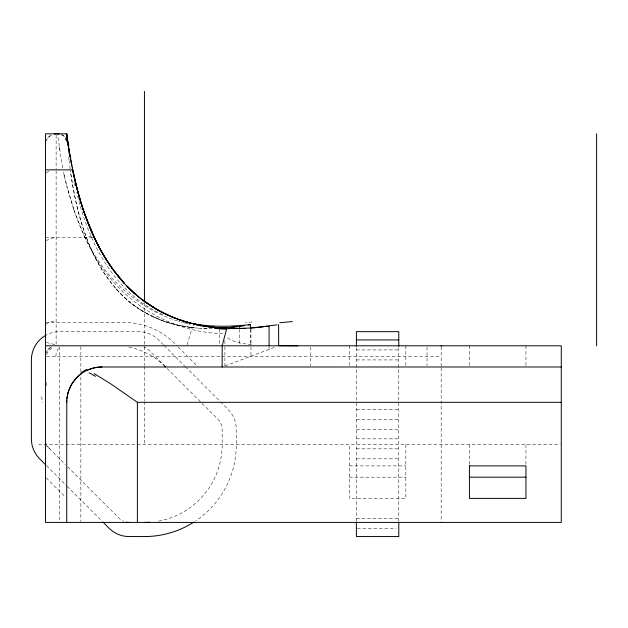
<?xml version="1.0" encoding="UTF-8"?>
<svg xmlns="http://www.w3.org/2000/svg" width="628" height="628" viewBox="0 0 628 628"><rect width="100%" height="100%" fill="white"/><g stroke="black" fill="none" stroke-linecap="round" stroke-linejoin="round"><path stroke-width="0.47" stroke-dasharray="3.14 2.35" d="M187.144 344.741L192.294 327.581L197.584 328.083M51.512 135.059L48.631 136.943L46.276 140.539A10.598 10.598 0 0 1 51.261 135.028M51.512 347.009L48.631 348.893L46.276 352.489A10.598 10.598 0 0 1 51.261 346.978M225.091 365.889L275.535 346.97M45.53 237.753L92.842 237.753M45.53 322.494L124.344 322.494A70.65 70.65 0 0 1 174.301 343.186L176.915 345.793M356.39 349.929L398.78 349.929M46.464 356.39L220.868 356.39M221.849 356.39L441.17 356.39M356.39 359.923L398.78 359.923M356.39 409.377L398.78 409.377M356.39 419.371L398.78 419.371M356.39 429.364L398.78 429.364M356.39 438.846L398.78 438.846M38.465 444.703L560.302 444.703M356.39 448.839L398.78 448.839M356.39 458.833L398.78 458.833M349.325 465.898L405.845 465.898M349.325 477.178L405.845 477.178M356.39 518.281L398.78 518.281M357.269 528.274L396.127 528.274M207.287 328.546L200.725 328.295M222.869 333.57C166.899 332.479 115.105 297.774 90.338 248.06A277.796 241.293 0 0 1 84.639 236.701L74.685 212.201L66.819 186.273M220.648 328.899L221.307 328.946M46.315 342.472L55.335 344.662M251.514 344.623C242.691 343.555 232.792 342.778 225.892 336.522M191.917 327.533L191.407 327.478M153.75 317.124C165.894 322.729 179.019 326.081 192.294 327.581L190.394 327.353M190.896 327.416L181.233 325.885M200.332 326.505L201.29 326.67M190.268 327.337L176.868 324.959L164.583 321.458L147.972 314.259M196.156 325.728L197.192 325.932M180.448 325.728C156.969 321.198 134.934 309.337 118.684 291.722M193.079 325.092L194.099 325.312M189.052 324.174L190.056 324.409M188.062 323.93L186.092 323.428M185.111 323.169L183.023 322.588M180.817 321.952L181.916 322.274M178.627 321.285L179.718 321.622M177.551 320.939C136.402 308.379 103.455 276.124 85.133 237.753A10.598 4.859 -25.4 0 1 91.931 236.795M153.012 316.779L141.135 310.295L131.951 303.85M162.99 314.652C114.327 293.307 88.124 241.906 76.781 192.474M147.266 313.882L137.383 307.83M61.057 134.471L64.409 136.425L66.223 138.702M135.632 306.605C93.164 275.559 77.621 221.189 70.477 171.475M130.859 302.986C91.602 270.935 77.275 218.772 70.375 170.706M178.281 347.158L196.737 365.622M163.382 344.748L158.57 339.936A28.26 28.26 0 0 0 138.584 331.663L59.66 331.663A28.26 28.26 0 0 0 46.142 335.101M164.073 345.439L184.695 366.061M185.386 366.752L219.761 401.127M220.444 401.818L228.011 409.377A28.26 28.26 0 0 1 236.285 429.364L236.285 444.703A91.845 91.845 0 0 1 195.489 521.059M45.53 444.703L65.359 464.532M67.651 466.824L119.108 518.281A14.13 14.13 0 0 0 123.692 521.342M46.496 465.654L66.49 485.648M67.18 486.331L102.293 521.452M46.213 477.861L65.359 496.999M117.742 290.717L115.905 288.66M73.814 209.689L67.997 190.7L63.389 171.946M66.395 184.64L64.786 178.077M74.402 182.976L75.352 186.775M64.401 176.437L63.287 171.499M62.565 167.833L57.611 134.996M46.951 385.6L46.268 381.298M70.116 168.846L69.151 161.137M69.049 160.226L68.656 156.686M68.232 152.557L68.311 153.358M525.95 345.793L525.95 366.022M525.95 444.703L525.95 464.932M469.43 345.793L469.43 366.022M469.43 444.703L469.43 464.932M441.17 346.68L441.17 367.396M441.17 367.875L441.17 522.418M427.04 347.119L427.04 365.661M405.845 345.793L405.845 366.022M405.845 444.703L405.845 498.373L349.325 498.373L349.325 444.703M398.78 347.802L398.78 521.578M356.39 347.802L356.39 521.578M349.325 345.793L349.325 366.022M310.468 347.119L310.468 365.661M269.074 346.695L269.074 349.396M250.964 329.119L250.964 344.678M250.964 346.735L250.964 356.186M250.415 329.417L250.415 344.905M239.613 329.3L239.613 344.819M224.918 340.611L224.918 344.929M224.918 346.711L224.918 365.951M219.243 329.331L219.243 344.827M144.44 302.814L144.44 365.441M144.44 366.422L144.44 400.672M144.44 401.645L144.44 444.703M80.855 346.711L80.855 372.467M80.855 377.067L80.855 521.499M59.66 346.766L59.66 521.444M56.128 135.161L56.128 168.893M56.128 170.8L56.128 344.05M41.676 396.621A34.061 3.493 84.2 0 1 42.327 402.485M65.375 138.411A70.391 7.261 78.9 0 1 66.592 141.088M212.272 328.554A786.335 370.041 -90 0 1 192.294 327.659M241.756 326.309A398.121 9.012 -2 0 1 235.72 326.27M252.016 322.007A184.828 8.188 -6.8 0 1 245.32 322.486M158.578 521.122A77.715 77.715 0 0 0 222.155 444.703L222.155 429.364A14.13 14.13 0 0 0 218.018 419.371L148.577 349.929A14.13 14.13 0 0 0 143.993 346.868M46.503 354.757A14.13 14.13 0 0 1 53.529 347.19M49.667 448.839A14.13 14.13 0 0 1 46.354 443.604M128.826 347.127A70.65 70.65 0 0 1 165.133 366.485M55.876 356.39A10.598 7.497 -90 0 1 59.927 346.978M46.276 241.074A10.598 5.252 0 0 1 56.128 237.753M46.276 173.171A10.598 5.252 0 0 1 49.447 171.028M46.276 324.338A10.598 5.252 0 0 1 56.128 321.026M85.094 237.769A335.76 291.643 0 0 1 73.845 209.681M61.944 134.832A10.598 10.598 0 0 1 65.767 137.846M58.946 146.748A71.474 5.22 77.4 0 1 60.06 150.155"/><path stroke-width="0.94" d="M66.725 522.418L66.772 400.476M66.89 398.89L68.052 392.72M232.117 328.546L226.794 328.405L222.155 345.793L222.155 366.988M68.13 392.453L71.097 385.286M71.239 385.035L72.981 382.248M73.154 381.997L76.883 377.522L81.459 373.613M87.622 370.073L90.393 368.966M90.668 368.871L92.3 368.361M228.835 328.617L231.74 328.546M92.575 368.283L93.125 368.134A69.567 49.188 -90 0 1 102.05 366.995L561.275 366.988M229.055 328.562L230.696 328.523M250.007 324.676L250.407 324.598L250.415 328.452M248.978 324.864L248.209 324.998M278.612 324.605L278.675 345.793M277.199 324.849L253.225 327.84M244.582 325.626L235.798 326.905M267.944 326.254L265.683 326.552M234.527 327.062L230.704 327.486M263.415 326.835L250.964 328.012M224.879 328.012L239.613 326.387L239.613 328.326M250.415 324.598C228.553 326.968 206.086 327.345 184.671 321.732M226.881 327.847L223.066 328.138M252.087 327.926L237.565 328.562M245.375 328.334L240.131 328.515M241.238 328.483L241.741 328.475M240.289 328.515L231.19 328.538M239.087 328.538L235.178 328.57M237.149 328.562L236.332 328.57M235.94 328.57L232.792 328.562L233.247 328.562M45.53 169.858L72.66 169.858L77.676 191.14M356.39 339.936L398.78 339.936M45.53 345.793L561.275 345.793L561.275 522.418L45.53 522.418L45.53 133.843L66.725 133.843L69.166 152.706M94.192 373.613L110.983 384.006L137.375 402.312L561.275 402.312M469.43 465.898L525.95 465.898L525.95 498.373L469.43 498.373L469.43 465.85M469.43 477.178L525.95 477.178M235.178 328.57L233.836 328.57M297.782 345.793L279.044 345.714M232.211 328.554L232.666 328.554M231.575 328.538L230.068 328.507M228.922 328.475L229.346 328.491M229.149 328.483L226.951 328.405M227.548 328.428L228.514 328.468M227.383 328.428L226.056 328.373M227.148 328.413L226.355 328.381M226.794 328.405L209.831 326.937M225.46 328.342L224.855 328.311M224.526 328.295L225.154 328.326M223.898 328.263L222.642 328.185M222.022 328.146L220.153 328.012M222.108 328.154L205.011 326.215L189.813 322.957M219.533 327.965L217.681 327.808M217.068 327.753L215.161 327.565M214.87 327.541L211.118 327.102M214.211 327.471L212.327 327.251M210.451 327.015L211.385 327.141M209.524 326.89L205.843 326.348M209.273 326.858L202.035 325.704M207.13 326.552L208.48 326.748M204.932 326.207L199.28 325.171M203.103 325.893L204.438 326.12M201.243 325.555L197.545 324.809M200.269 325.367L195.057 324.26M198.307 324.974L196.383 324.566M195.426 324.346L193.534 323.907M193.871 323.985L195.701 324.409M191.666 323.444L192.6 323.679M190.763 323.208L178.839 319.558M190.237 323.075L182.952 320.947M189.978 323.004L186.673 322.086M187.081 322.203L185.001 321.583M184.86 321.536L179.569 319.809M183.965 321.261L172.943 317.313L162.715 312.65M180.935 320.28L181.939 320.618M179.93 319.942L176.97 318.875M177.151 318.946L177.991 319.252M175.479 318.317L176.311 318.632M176.091 318.553L172.496 317.132M174.066 317.76L175.024 318.145M173.823 317.666L174.647 317.996M172.158 316.991L173.108 317.383M172.19 317.007L173.006 317.336M170.635 316.355L171.562 316.748M169.96 316.057L171.216 316.598M170.573 316.324L165.808 314.173M168.783 315.546L164.238 313.411M168.642 315.476L156.356 309.196L144.079 301.157M163.837 313.215L165.038 313.804M163.343 312.964L157.188 309.675M162.636 312.611L160.273 311.378M161.953 312.257L156.804 309.455M159.065 310.727L150.775 305.789M156.356 309.196L141.049 298.857M155.658 308.795L144.88 301.746M149.244 304.776C137.124 296.714 126.432 286.619 117.358 275.26M142.014 299.611L143.443 300.686M141.85 299.478L142.956 300.325M139.651 297.751L140.743 298.614M139.212 297.397L133.772 292.742M137.524 296.008L135.24 294.045M135.389 294.171L127.351 286.572M134.117 293.048L129.706 288.927M132.437 291.525L127.264 286.486M165.133 366.485L165.635 366.988M45.868 465.018L39.674 458.833A28.26 28.26 0 0 1 31.4 438.846L31.4 359.923A28.26 28.26 0 0 1 45.836 335.274M102.913 522.072L109.115 528.274A28.26 28.26 0 0 0 129.101 536.548L144.44 536.548A91.845 91.845 0 0 0 193.911 522.08M128.622 287.86L126.495 285.693M123.575 282.569L124.501 283.581M124.407 283.479L111.753 267.826M123.52 282.506L119.885 278.353M122.656 281.54L113.252 269.899M118.7 276.924L114.092 271.037M115.662 273.109L116.502 274.193M110.842 266.539L104.695 257.072L114.296 271.312M112.726 269.184L111.698 267.756M111.855 267.975C95.056 244.276 84.38 216.817 77.071 188.855M110.685 266.311L111.187 267.033M110.183 265.581L108.573 263.187M107.498 261.546L105.386 258.202M104.915 257.449L104.005 255.941M104.35 256.507L97.379 243.907M103.84 255.659L102.168 252.794M103.557 255.18L100.088 249.065M101.32 251.286L95.919 240.971M96.61 242.384L89.011 225.436L83.1 209.297M84.568 213.638A326.772 282.977 -4.6 0 0 94.64 238.491L95.613 240.351M84.592 213.669L94.977 239.032A269.789 233.443 -4.1 0 0 99.695 248.28M84.333 212.931L83.132 209.399M84.293 212.821L78.932 195.701M82.582 207.735L81.098 203.048M82.433 207.279L81.13 203.158M80.62 201.486L76.373 186.116L72.244 167.841M80.525 201.164L78.217 193.157M78.696 194.845L76.114 185.087M76.663 187.27L75.101 180.895M75.132 181.029L75.619 183.054M74.724 179.294L73.295 172.888A10.598 5.165 -12.1 0 0 72.66 171.656M74.19 176.963L74.653 178.996M73.295 172.888L73.735 174.922M72.942 171.209L69.316 151.756M71.851 165.871L70.783 160.219M70.619 159.316L70.305 157.542M70.148 156.678L69.19 150.948M69.19 150.987L68.413 146.01M69.033 149.998L69.111 150.469M68.962 149.543L68.695 147.863M68.531 146.764L66.874 135.004M68.295 145.225L68.381 145.79M68.256 144.958L68.099 143.891M67.997 143.208L67.965 142.948A10.598 10.598 0 0 0 66.827 139.463M69.41 154.598L69.653 156.482M66.851 134.808L66.725 133.85L66.811 135.232M57.501 134.078L57.478 133.882A10.598 10.598 0 0 1 59.244 133.992M67.172 140.295L66.89 136.307M596.6 133.843L596.6 345.793M441.17 345.793L441.17 346.201M398.78 346.397L398.78 331.663L356.39 331.663L356.39 346.397M398.78 522.104L398.78 536.548L356.39 536.548L356.39 522.104M269.074 326.097L269.074 345.793M144.44 91.453L144.44 301.84M137.375 402.312L137.375 522.418M56.128 133.984L56.128 133.843A10.598 10.598 0 0 0 54.196 134.023M67.612 143.655A70.391 7.261 78.9 0 1 68.146 145.076M224.879 327.942A786.335 370.041 -90 0 1 222.657 328.114M149.684 522.237A77.715 77.715 0 0 1 144.44 522.418M129.101 522.418A14.13 14.13 0 0 1 126.369 522.151M65.618 138.851A71.341 7.803 74.8 0 1 68.978 145.398M226.575 329.245A79.889 33.41 -0.3 0 1 214.352 328.334M292.303 321.567A191.438 5.519 -7.1 0 1 279.743 322.753M66.725 402.312A35.325 35.325 0 0 1 102.05 366.988M89.035 372.836A61.709 17.521 40.5 0 1 95.495 376.36M80.847 373.158A61.709 39.729 25.5 0 1 86.617 369.413M228.506 328.813A11.422 4.836 90 0 1 228.835 328.703M69.661 154.888A61.348 5.189 75.1 0 1 70.736 157.707M93.917 237.541A10.598 4.859 -25.4 0 1 94.71 238.467"/></g></svg>
